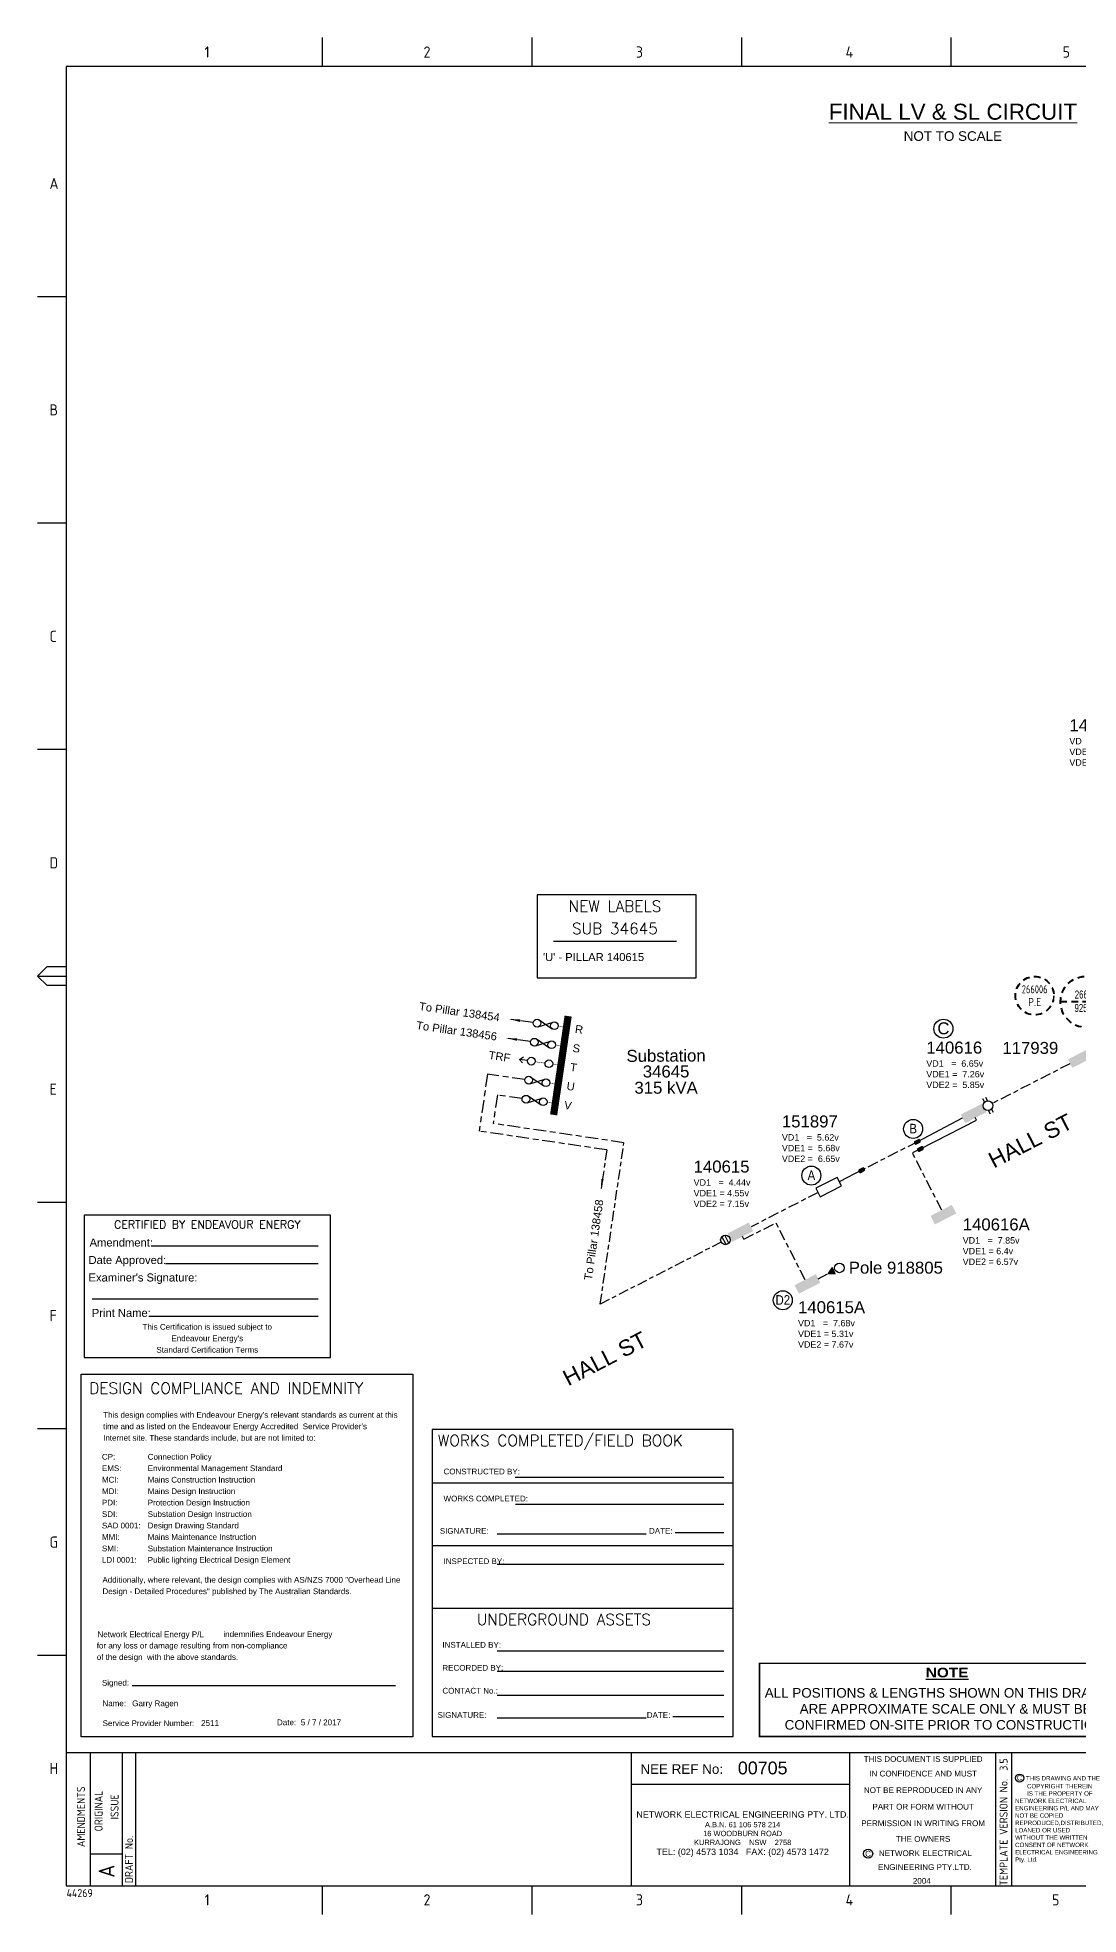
# Paper-space layout 'Sheet 2' of a CAD drawing. Header units: metres, sheet in millimetres. Extents: x -9 to 825, y -5 to 581.
# Drawn here: x -9 to 317, y -5 to 581 of the extents above; entities that cross this region are included whole.
import ezdxf
from ezdxf.enums import TextEntityAlignment as Align

# ---------------------------------------------------------------- set-up
doc = ezdxf.new("R2010")
doc.units = ezdxf.units.M
doc.linetypes.add('Cable Exist UG', pattern=[8.2, 4, -1.2, 1.8, -1.2])
doc.linetypes.add('Dash', pattern=[5, 3, -2])
doc.layers.get('0').update_dxf_attribs({"color": 6})
doc.layers.add('Cadastre Roads_SP_EXT', color=9, linetype='Continuous', lineweight=5)
for name, color, linetype in [('Equip_LV_EXT', 7, 'Continuous'), ('Equip_SP_LV_NEW', 2, 'Continuous'), ('Equip_SP_SL_EXT', 7, 'Continuous'), ('Mains_LV_EXT', 7, 'Continuous'), ('Mains_LV_New_R94', 2, 'Continuous'), ('Mains_LV_New_T84', 2, 'Continuous'), ('Notes', 7, 'Continuous'), ('SupportsOH_SP_TR_HV_LV_SL_EXT', 7, 'Continuous'), ('SupportsOH_SP_TR_HV_LV_SL_NEW', 2, 'Continuous'), ('SupportsUG_SP_LV_EXT', 7, 'Continuous'), ('SupportsUG_SP_LV_NEW', 2, 'Continuous'), ('SupportsUG_SP_LV_SL_EXT', 7, 'Continuous')]:
    doc.layers.add(name, color=color, linetype=linetype)
doc.styles.add('ARIAL', font='arial.ttf', dxfattribs={"height": 2})
doc.styles.add('arialb', font='')
doc.styles.add('Elec', font='romand__.ttf')
doc.styles.add('iecARIAL', font='arial.ttf', dxfattribs={"height": 2})
doc.styles.add('iecISOCP', font='isocp.shx')
doc.styles.add('IESYMBOL1', font='isocp.shx')
doc.styles.get("Standard").update_dxf_attribs({"font": 'arial.ttf'})
doc.styles.get('arialb').set_extended_font_data('Arial Black')
doc.linetypes.add('Cable New UG', pattern='A,7,-0.25,["x",Standard,S=2,R=0,X=0.2,Y=-0.8],-2.1', length=9.35)
doc.linetypes.add('Cable o', pattern='A,5.25,-0.1,["o",Standard,S=2,R=0,X=1.2,Y=-0.7],-4', length=9.35)

# ---------------------------------------------------------------- blocks, each defined once
blk = doc.blocks.new('EE_COPYRIGHT_A1')
at = {"layer": 'Notes'}
blk.add_circle((1.29, -0.82), 1.15, dxfattribs=at)
at = {"layer": 'Notes', "insert": (0, 0), "char_height": 1.25, "width": 24.1208, "attachment_point": 1, "style": 'ARIAL'}
blk.add_mtext('\\pt8.75; {\\H1.2x;C } THIS DRAWING AND THE\\P\\pi-8.75,l8.75;       COPYRIGHT THEREIN\\P       IS THE PROPERTY OF \\P\\pi0,l0,t1.25;NETWORK ELECTRICAL ENGINEERING P/L AND MAY NOT BE COPIED REPRODUCED,DISTRIBUTED, LOANED OR USED WITHOUT THE WRITTEN CONSENT OF NETWORK ELECTRICAL ENGINEERING Pty. Ltd.', dxfattribs=at)
blk = doc.blocks.new('A1_FRAME_TITLE')
at = {"layer": 'Notes', "linetype": 'Continuous'}
for p, q in [((89.14, 574.39), (89.14, 583.39)), ((154.65, 574.39), (154.65, 583.39)), ((220.16, 574.39), (220.16, 583.39)), ((285.67, 574.39), (285.67, 583.39)), ((9, 502.43), (0, 502.43)), ((8.99, 431.68), (0, 431.68)), ((8.99, 360.93), (0, 360.93)), ((0, 290.18), (3, 293.18)), ((0, 290.18), (9, 290.18)), ((3, 287.18), (0, 290.18)), ((3, 293.18), (8.99, 293.18)), ((8.99, 287.18), (3, 287.18)), ((9, 219.43), (0, 219.43)), ((9, 148.68), (0, 148.68)), ((9, 77.93), (0, 77.93)), ((89.14, -3.03), (89.14, 5.97)), ((154.65, -3.03), (154.65, 5.97)), ((220.16, -3.03), (220.16, 5.97)), ((285.67, -3.03), (285.67, 5.97))]:
    blk.add_line(p, q, dxfattribs=at)
at = {"layer": 'Notes', "color": 3, "linetype": 'Continuous'}
for p, q in [((9, 574.39), (9, 5.97)), ((16.59, 5.97), (16.59, 47.62)), ((26.59, 5.97), (26.59, 47.62)), ((30.74, 5.98), (30.74, 47.62)), ((299.54, 47.62), (299.54, 5.97)), ((304.54, 47.62), (304.54, 5.97)), ((16.59, 15.97), (26.59, 15.97))]:
    blk.add_line(p, q, dxfattribs=at)
at = {"layer": 'Notes', "color": 3, "linetype": 'Continuous', "flags": 128}
for points in [[(149.5, 574.39), (9, 574.39)], [(824.37, 574.39), (149.5, 574.39)], [(9, 47.62), (123.8, 47.62)], [(123.8, 47.62), (824.37, 47.62)], [(9, 5.97), (123.8, 5.97)], [(123.8, 5.97), (824.37, 5.97)]]:
    blk.add_lwpolyline(points, dxfattribs=at)
at = {"layer": 'Notes', "xscale": 1.1, "yscale": 1.1, "zscale": 1.1}
blk.add_blockref('EE_COPYRIGHT_A1', (305.65, 40.49), dxfattribs=at)
blk.add_attdef('DRAFT_NUM', (29.9, 23.29), '', height=2.5, rotation=90)
at = {"layer": 'Notes', "color": 7, "style": 'iecISOCP'}
for s, p in [('1', (52.24, 577.12)), ('2', (120.7, 577.12)), ('3', (187.09, 577.12)), ('4', (252.67, 577.12)), ('5', (320.5, 577.12)), ('A', (3.74, 536.06)), ('B', (3.74, 465.31)), ('C', (3.74, 394.56)), ('D', (3.74, 323.81)), ('E', (3.74, 253.06)), ('F', (3.74, 182.31)), ('G', (3.74, 111.56)), ('H', (3.74, 40.81)), ('1', (52.24, -0.22)), ('2', (120.7, -0.22)), ('3', (187.09, -0.2)), ('4', (252.67, -0.22)), ('5', (317.21, -0.22))]:
    blk.add_text(s, height=3.5, dxfattribs=at).set_placement(p)
for s, height, p in [('AMENDMENTS', 2.5, (14.84, 18.02)), ('ORIGINAL', 2.5, (20.34, 22.94)), ('ISSUE', 2.5, (25.34, 26.69)), ('DRAFT No.', 2.5, (29.84, 6.74)), ('A', 5, (24.09, 8.47))]:
    blk.add_text(s, height=height, rotation=90, dxfattribs=at).set_placement(p)
blk.add_text('TEMPLATE VERSION No.', height=2.5, rotation=90, dxfattribs=at).set_placement((302.04, 5.97), align=Align.MIDDLE_LEFT)
at = {"layer": 'Notes', "color": 7, "style": 'iecISOCP', "flags": 8}
blk.add_attdef('VERSION_NO', text='', height=2.5, rotation=90, dxfattribs=at).set_placement((302.04, 43.81), align=Align.MIDDLE_CENTER)
at = {"layer": 'Notes', "color": 7, "style": 'iecISOCP'}
for tag, p in [('CAP_NO', (513.19, 43.46)), ('IE_NUM', (513.05, 37.81)), ('REF_No_1', (335.24, 32.31)), ('REF_1', (362.52, 32.31)), ('GEN_WO', (441.71, 31.76)), ('HV_SWITCH', (513.46, 32.16)), ('REF_No_2', (335.24, 26.31)), ('REF_2', (362.52, 26.31)), ('OH_WO', (441.71, 25.81)), ('UBD_REF', (513.05, 25.83)), ('REF_No_3', (335.24, 20.31)), ('REF_3', (362.52, 20.31)), ('UG_WO', (441.71, 20.05)), ('GIS_MAP_No', (513.05, 20.04)), ('REF_No_4', (335.24, 14.31)), ('REF_4', (362.52, 14.31)), ('SUB_WO', (441.71, 13.81)), ('HV_OP_DIAG', (513.33, 14.2)), ('LGA', (512.95, 7.78))]:
    blk.add_attdef(tag, p, '', height=2.5, dxfattribs=at)
at = {"layer": 'Notes', "style": 'iecISOCP'}
for tag, p in [('T1', (684.37, 39.47)), ('T2', (684.37, 34.35)), ('T3', (684.37, 28.92)), ('T4', (684.37, 23.66)), ('T5', (684.37, 18.23)), ('T6', (684.37, 12.97))]:
    blk.add_attdef(tag, text='', height=3.5, dxfattribs=at).set_placement(p, align=Align.CENTER)
at = {"layer": 'Notes', "color": 7, "style": 'iecISOCP'}
for tag, p in [('scale', (567.76, 33.27)), ('DRAWN', (567.76, 24.93)), ('DATE', (567.76, 16.88)), ('CHD', (567.76, 8.37)), ('DESIGN', (605.62, 9.15))]:
    blk.add_attdef(tag, text='', height=2.5, dxfattribs=at).set_placement(p, align=Align.CENTER)
at = {"layer": 'Notes', "color": 4, "style": 'iecISOCP'}
blk.add_attdef('NUM', text='', height=7, dxfattribs=at).set_placement((792.37, 20.12), align=Align.MIDDLE_CENTER)
at = {"layer": 'Notes', "color": 1, "style": 'iecISOCP'}
blk.add_attdef('REV', text='', height=5, dxfattribs=at).set_placement((820.05, 17.1), align=Align.CENTER)
at = {"layer": 'Notes', "color": 7, "style": 'iecISOCP'}
for tag, p in [('NS', (790.71, 8.12)), ('SHTS', (805.41, 8.12))]:
    blk.add_attdef(tag, text='', height=2.5, dxfattribs=at).set_placement(p, align=Align.MIDDLE)
at = {"layer": 'Notes', "style": 'iecISOCP'}
blk.add_attdef('ExportID', (9.08, 2.39), '', height=2.5, dxfattribs=at)
at = {"layer": 'Notes', "style": 'iecISOCP', "flags": 1}
for tag, p in [('ProjectType', (14.17, -26.8)), ('ProjectNumber', (23.56, -26.82)), ('DrawingNumber', (35.51, -26.8)), ('ProjectDescription', (47.56, -26.83)), ('ExportDate', (60.28, -26.79)), ('ExportUserName', (69.15, -26.8)), ('DesignerCompanyName', (81.48, -26.79)), ('ExportAreaOfInterest', (97.1, -26.81)), ('GIS_SUCCESS', (112, -26.78)), ('CAD_SUCCESS', (121.79, -26.78)), ('DEPOTCODE', (132.11, -26.88)), ('ExportCategories', (140.08, -26.8)), ('Comments', (154.38, -26.88))]:
    blk.add_attdef(tag, p, '', height=1, dxfattribs=at)
blk = doc.blocks.new('NOTE_CERTIFIED-BY-IE')
at = {"color": 7, "linetype": 'Continuous', "lineweight": -3}
for p, q in [((21.25, 34.9), (73.15, 34.9)), ((25.46, 29.41), (73.15, 29.41)), ((2.51, 18.32), (73.15, 18.32)), ((20.45, 12.96), (73.15, 12.96))]:
    blk.add_line(p, q, dxfattribs=at)
blk.add_lwpolyline([(0, 0), (76.98, 0), (76.98, 44.52), (0, 44.52)], close=True)
at = {"color": 7, "lineweight": -3, "style": 'Elec'}
blk.add_text('CERTIFIED BY ENDEAVOUR ENERGY', height=2.52, dxfattribs=at).set_placement((38.51, 41.58), align=Align.MIDDLE_CENTER)
at = {"color": 7, "lineweight": -3}
for s, p in [('Amendment:', (1.7, 35.94)), ('Date Approved:', (1.37, 30.47)), ("Examiner's Signature:", (1.37, 25.01))]:
    blk.add_text(s, height=2.5, dxfattribs=at).set_placement(p, align=Align.MIDDLE_LEFT)
blk.add_text('Print Name:', height=2.5, dxfattribs=at).set_placement((2.4, 11.95), align=Align.BOTTOM_LEFT)
at = {"color": 7, "lineweight": -3, "insert": (38.49, 5.99), "char_height": 1.79, "attachment_point": 5, "line_spacing_factor": 1.2}
blk.add_mtext("This Certification is issued subject to \\PEndeavour Energy's \\PStandard Certification Terms", dxfattribs=at)
blk = doc.blocks.new('NOTE_WORKS-COMPLETED')
for p, q in [((89.67, 65.79), (-4.44, 65.79)), ((89.67, 46.21), (-4.44, 46.21)), ((89.44, 26.62), (-4.44, 26.62))]:
    blk.add_line(p, q)
at = {"color": 7, "linetype": 'Continuous', "lineweight": -3}
for p, q in [((21.53, 67.59), (86.7, 67.59)), ((21.64, 59.14), (86.7, 59.14)), ((15.87, 49.96), (62.4, 49.96)), ((71.48, 50.3), (86.7, 50.3)), ((15.87, 40.47), (86.7, 40.47)), ((15.87, 13.31), (86.7, 13.31)), ((15.87, 7.02), (86.7, 7.02)), ((15.87, -0.45), (86.7, -0.45)), ((15.87, -7.55), (62.4, -7.55)), ((70.78, -7.2), (86.7, -7.2))]:
    blk.add_line(p, q, dxfattribs=at)
blk.add_lwpolyline([(-4.44, -13.44), (89.67, -13.44), (89.67, 82.54), (-4.44, 82.54)], close=True)
at = {"color": 7, "lineweight": -3, "style": 'Elec'}
blk.add_text('WORKS COMPLETED/FIELD BOOK', height=3.5, dxfattribs=at).set_placement((-2.69, 79.04), align=Align.MIDDLE_LEFT)
at = {"color": 7, "lineweight": -3}
for s, p in [('CONSTRUCTED BY:', (-0.92, 69.38)), ('WORKS COMPLETED:', (-0.91, 60.93)), ('INSPECTED BY:', (-0.91, 41.35))]:
    blk.add_text(s, height=1.79, dxfattribs=at).set_placement(p, align=Align.MIDDLE_LEFT)
for s, p in [('SIGNATURE:', (5.57, 50.82)), ('DATE:', (67.02, 50.82)), ('SIGNATURE:', (4.87, -6.69)), ('DATE:', (66.32, -6.69))]:
    blk.add_text(s, height=1.79, dxfattribs=at).set_placement(p, align=Align.MIDDLE_CENTER)
at = {"color": 7, "lineweight": -3, "style": 'Elec'}
blk.add_text('UNDERGROUND ASSETS', height=3.5, dxfattribs=at).set_placement((9.48, 24.91), align=Align.TOP_LEFT)
at = {"color": 7, "lineweight": -3, "insert": (-1.27, 16.11), "char_height": 1.79, "attachment_point": 1, "line_spacing_factor": 1.2}
blk.add_mtext('INSTALLED BY:\\P\\PRECORDED BY:\\P\\PCONTACT No.:', dxfattribs=at)
blk = doc.blocks.new('UGOH_EXT')
blk.add_hatch(color=256).paths.add_polyline_path([(-0.75, 1.7), (0.75, 1.7), (0, 3)])
for p, q in [((0, 3), (-0.75, 1.7)), ((-0.75, 1.7), (0.75, 1.7)), ((0.75, 1.7), (0, 3))]:
    blk.add_line(p, q)
for tag, flags, p in [('CONSTRUCTED_VOLTAGE', 9, (1.5, 0)), ('ACTUAL_STATUS', 9, (1.5, -1.6)), ('OPERATING_VOLTAGE', 9, (1.5, -0.2)), ('ORIENTATION', 9, (1.5, -0.4)), ('STATE', 9, (1.5, -0.6)), ('OWNED_BY', 9, (1.5, -1)), ('OPERATED_BY', 9, (1.5, -1.2)), ('TYPE', 1, (1.5, -2)), ('USAGE', 9, (1.5, -0.8)), ('MAINTAINED_BY', 9, (1.5, -1.4)), ('NUMBER_OF_PHASES', 9, (1.5, -1.8))]:
    blk.add_attdef(tag, text='', height=0.2, dxfattribs=dict(flags=flags)).set_placement(p, align=Align.MIDDLE_LEFT)
blk = doc.blocks.new('NOTE_SUB-LABELS')
at = {"layer": 'Notes', "lineweight": 30}
blk.add_line((5.11, 11.44), (43.61, 11.44), dxfattribs=at)
at = {"layer": 'Notes'}
blk.add_lwpolyline([(0, 0), (49.75, 0), (49.75, 25.92), (0, 25.92)], close=True, dxfattribs=at)
at = {"layer": 'Notes', "insert": (24.36, 18.92), "char_height": 3.5, "attachment_point": 5, "line_spacing_factor": 1.2, "style": 'Elec'}
blk.add_mtext('NEW LABELS\\PSUB 34645', dxfattribs=at)
at = {"layer": 'Notes', "insert": (1.86, 6.51), "char_height": 2.5, "attachment_point": 4, "line_spacing_factor": 1.2}
blk.add_mtext("'U' - PILLAR 140615", dxfattribs=at)
blk = doc.blocks.new('LV_STJ_NEW')
blk.add_hatch(color=256).paths.add_polyline_path([(0.91, 0.13, 0.414214), (0.59, 0.45), (-0.59, 0.45, 0.414214), (-0.91, 0.13), (-0.91, -0.13, 0.414214), (-0.59, -0.45), (0.59, -0.45, 0.414214), (0.91, -0.13)])
blk.add_lwpolyline([(-0.91, 0.13), (-0.91, -0.13, 0.414214), (-0.59, -0.45), (0.59, -0.45, 0.414214), (0.91, -0.13), (0.91, 0.13, 0.414214), (0.59, 0.45), (-0.59, 0.45, 0.414214)], format="xyb", close=True)
for tag, flags, p in [('ORIENTATION', 9, (1.5, 0)), ('STATE', 9, (1.5, -0.8)), ('OWNED_BY', 9, (1.5, -1)), ('OPERATED_BY', 9, (1.5, -1.2)), ('OPERATING_VOLTAGE', 9, (1.5, -1.6)), ('CONSTRUCTED_VOLTAGE', 9, (1.5, -1.8)), ('TYPE', 9, (1.5, -2.2)), ('Z', 1, (1.5, -2.4)), ('USAGE', 9, (1.5, -0.2)), ('LEGEND', 9, (1.5, -0.4)), ('NOTES', 9, (1.5, -0.6)), ('MAINTAINED_BY', 9, (1.5, -1.4)), ('NUMBER_OF_PHASES', 9, (1.5, -2))]:
    blk.add_attdef(tag, text='', height=0.2, dxfattribs=dict(flags=flags)).set_placement(p, align=Align.MIDDLE_LEFT)
blk = doc.blocks.new('NOTE_DESIGN-COMPLIANCE')
blk.add_line((16, 16.01), (98.33, 16.01))
blk.add_lwpolyline([(0, 113.3), (103.74, 113.3), (103.74, 0), (0, 0)], close=True)
at = {"color": 7, "lineweight": -3, "style": 'Elec'}
blk.add_text('DESIGN COMPLIANCE AND INDEMNITY', height=3.5, dxfattribs=at).set_placement((2.6, 106.13), align=Align.BOTTOM_LEFT)
at = {"color": 7, "lineweight": -3}
for s, p in [('Signed:', (6.54, 17.75)), ('Name:', (6.71, 11.32)), ('Service Provider Number:', (6.76, 5.11)), ('Date: ', (61.29, 5.38))]:
    blk.add_text(s, height=1.79, dxfattribs=at).set_placement(p, align=Align.TOP_LEFT)
at = {"color": 7, "lineweight": -3, "char_height": 1.79, "line_spacing_factor": 1.2}
for s, insert, attachment_point in [("This design complies with Endeavour Energy's relevant standards as current at this \\Ptime and as listed on the Endeavour Energy Accredited  Service Provider's\\PInternet site. These standards include, but are not limited to:", (6.92, 92.16), 7), ('CP:^I^IConnection Policy\\PEMS:^I^IEnvironmental Management Standard\\PMCI:^I^IMains Construction Instruction\\PMDI:^I^IMains Design Instruction\\PPDI:^I^IProtection Design Instruction\\PSDI:^I^ISubstation Design Instruction\\PSAD 0001:^IDesign Drawing Standard\\PMMI:^I^IMains Maintenance Instruction\\PSMI:^I^ISubstation Maintenance Instruction\\PLDI 0001:^IPublic lighting Electrical Design Element ', (6.53, 88.36), 1), ('\\PAdditionally, where relevant, the design complies with AS/NZS 7000 "Overhead Line\\PDesign - Detailed Procedures" published by The Australian Standards.', (6.7, 53.5), 1), ('                                                         indemnifies Endeavour Energy \\Pfor any loss or damage resulting from non-compliance \\Pof the design  with the above standards.', (4.93, 32.94), 1)]:
    blk.add_mtext(s, dxfattribs=dict(at, insert=insert, attachment_point=attachment_point))
at = {"ltscale": 0.5}
for tag, p in [('COMPANYNAME', (5.15, 31.1)), ('NAME', (16, 9.52)), ('SPN', (37.54, 3.38)), ('DATE', (68.73, 3.59))]:
    blk.add_attdef(tag, p, '', height=1.8, dxfattribs=at)
blk = doc.blocks.new('SL_NUM_PE_EXIST')
blk.add_wipeout([(-0.24, 7.5), (-0.71, 7.47), (-1.17, 7.41), (-1.64, 7.32), (-2.09, 7.21), (-2.54, 7.06), (-2.98, 6.89), (-3.41, 6.69), (-3.82, 6.46), (-4.22, 6.21), (-4.6, 5.93), (-4.96, 5.63), (-5.31, 5.31), (-5.63, 4.96), (-5.93, 4.6), (-6.21, 4.22), (-6.46, 3.82), (-6.69, 3.41), (-6.89, 2.98), (-7.06, 2.54), (-7.21, 2.09), (-7.32, 1.64), (-7.41, 1.17), (-7.47, 0.71), (-7.5, 0.24), (-7.5, -0.24), (-7.47, -0.71), (-7.41, -1.17), (-7.32, -1.64), (-7.21, -2.09), (-7.06, -2.54), (-6.89, -2.98), (-6.69, -3.41), (-6.46, -3.82), (-6.21, -4.22), (-5.93, -4.6), (-5.63, -4.96), (-5.31, -5.31), (-4.96, -5.63), (-4.6, -5.93), (-4.22, -6.21), (-3.82, -6.46), (-3.41, -6.69), (-2.98, -6.89), (-2.54, -7.06), (-2.09, -7.21), (-1.64, -7.32), (-1.17, -7.41), (-0.71, -7.47), (-0.24, -7.5), (0.24, -7.5), (0.71, -7.47), (1.17, -7.41), (1.64, -7.32), (2.09, -7.21), (2.54, -7.06), (2.98, -6.89), (3.41, -6.69), (3.82, -6.46), (4.22, -6.21), (4.6, -5.93), (4.96, -5.63), (5.31, -5.31), (5.63, -4.96), (5.93, -4.6), (6.21, -4.22), (6.46, -3.82), (6.69, -3.41), (6.89, -2.98), (7.06, -2.54), (7.21, -2.09), (7.32, -1.64), (7.41, -1.17), (7.47, -0.71), (7.5, -0.24), (7.5, 0.24), (7.47, 0.71), (7.41, 1.17), (7.32, 1.64), (7.21, 2.09), (7.06, 2.54), (6.89, 2.98), (6.69, 3.41), (6.46, 3.82), (6.21, 4.22), (5.93, 4.6), (5.63, 4.96), (5.31, 5.31), (4.96, 5.63), (4.6, 5.93), (4.22, 6.21), (3.82, 6.46), (3.41, 6.69), (2.98, 6.89), (2.54, 7.06), (2.09, 7.21), (1.64, 7.32), (1.17, 7.41), (0.71, 7.47), (0.24, 7.5)])
at = {"linetype": 'Dash', "lineweight": 40, "ltscale": 0.7}
blk.add_circle((0, 0), 6, dxfattribs=at)
at = {"lineweight": 40, "style": 'IESYMBOL1'}
blk.add_text('P.E', height=2.5, dxfattribs=at).set_placement((0, -0.72), align=Align.TOP_CENTER)
at = {"lineweight": 40, "style": 'IESYMBOL1', "flags": 4}
blk.add_attdef('SL15', text='', height=2.5, dxfattribs=at).set_placement((0, 0), align=Align.BOTTOM_CENTER)
at = {"lineweight": 40, "flags": 1}
blk.add_attdef('Z', (0, 0), '', height=0.2, dxfattribs=at)
blk = doc.blocks.new('SLANTERN_NUM_EXT')
blk.add_wipeout([(-0.31, 10), (-0.94, 9.96), (-1.57, 9.88), (-2.18, 9.76), (-2.79, 9.61), (-3.39, 9.41), (-3.97, 9.18), (-4.54, 8.91), (-5.09, 8.61), (-5.62, 8.27), (-6.13, 7.91), (-6.62, 7.5), (-7.07, 7.07), (-7.5, 6.62), (-7.91, 6.13), (-8.27, 5.62), (-8.61, 5.09), (-8.91, 4.54), (-9.18, 3.97), (-9.41, 3.39), (-9.61, 2.79), (-9.76, 2.18), (-9.88, 1.57), (-9.96, 0.94), (-10, 0.31), (-10, -0.31), (-9.96, -0.94), (-9.88, -1.57), (-9.76, -2.18), (-9.61, -2.79), (-9.41, -3.39), (-9.18, -3.97), (-8.91, -4.54), (-8.61, -5.09), (-8.27, -5.62), (-7.91, -6.13), (-7.5, -6.62), (-7.07, -7.07), (-6.62, -7.5), (-6.13, -7.91), (-5.62, -8.27), (-5.09, -8.61), (-4.54, -8.91), (-3.97, -9.18), (-3.39, -9.41), (-2.79, -9.61), (-2.18, -9.76), (-1.57, -9.88), (-0.94, -9.96), (-0.31, -10), (0.31, -10), (0.94, -9.96), (1.57, -9.88), (2.18, -9.76), (2.79, -9.61), (3.39, -9.41), (3.97, -9.18), (4.54, -8.91), (5.09, -8.61), (5.62, -8.27), (6.13, -7.91), (6.62, -7.5), (7.07, -7.07), (7.5, -6.62), (7.91, -6.13), (8.27, -5.62), (8.61, -5.09), (8.91, -4.54), (9.18, -3.97), (9.41, -3.39), (9.61, -2.79), (9.76, -2.18), (9.88, -1.57), (9.96, -0.94), (10, -0.31), (10, 0.31), (9.96, 0.94), (9.88, 1.57), (9.76, 2.18), (9.61, 2.79), (9.41, 3.39), (9.18, 3.97), (8.91, 4.54), (8.61, 5.09), (8.27, 5.62), (7.91, 6.13), (7.5, 6.62), (7.07, 7.07), (6.62, 7.5), (6.13, 7.91), (5.62, 8.27), (5.09, 8.61), (4.54, 8.91), (3.97, 9.18), (3.39, 9.41), (2.79, 9.61), (2.18, 9.76), (1.57, 9.88), (0.94, 9.96), (0.31, 10)])
at = {"linetype": 'Dash', "lineweight": 40, "ltscale": 0.7}
blk.add_line((8, 0), (-8, 0), dxfattribs=at)
blk.add_circle((0, 0), 8, dxfattribs=at)
at = {"lineweight": 40, "width": 0.7}
for tag, p in [('SNUMBER', (0.51, 1.05)), ('CNUMBER', (0.44, -3.15))]:
    blk.add_attdef(tag, text='', height=2.5, dxfattribs=at).set_placement(p, align=Align.CENTER)
at = {"lineweight": 40, "flags": 1}
blk.add_attdef('Z', (0, 0), '', height=0.2, dxfattribs=at)

psp = doc.layouts.new('Sheet 2')

# ---------------------------------------------------------------- hatches: boundary and pattern name
at = {"layer": 'SupportsUG_SP_LV_SL_EXT'}
h = psp.add_hatch(color=256, dxfattribs=at)
h.dxf.hatch_style = 1
h.paths.add_polyline_path([(313.42, 261.82), (314.79, 259.15), (321.47, 262.57), (320.1, 265.24)])
h = psp.add_hatch(color=256, dxfattribs=at)
h.dxf.hatch_style = 1
h.paths.add_polyline_path([(279.92, 244.58), (281.29, 241.91), (287.97, 245.33), (286.6, 248)])
h = psp.add_hatch(color=256, dxfattribs=at)
h.dxf.hatch_style = 1
h.paths.add_polyline_path([(270.46, 212.92), (271.83, 210.25), (278.5, 213.67), (277.13, 216.34)])
h = psp.add_hatch(color=256, dxfattribs=at)
h.dxf.hatch_style = 1
h.paths.add_polyline_path([(206.97, 207.42), (208.34, 204.75), (215.01, 208.18), (213.64, 210.85)])
h = psp.add_hatch(color=256, dxfattribs=at)
h.dxf.hatch_style = 1
h.paths.add_polyline_path([(227.95, 191.27), (229.32, 188.61), (236, 192.03), (234.63, 194.7)])

# ---------------------------------------------------------------- linework, layer by layer
at = {"layer": 'Equip_LV_EXT'}
for p, q in [((147.79, 271.98), (152.51, 273.47)), ((148.11, 274.12), (152.2, 271.34)), ((146.92, 266.05), (151.64, 267.54)), ((147.23, 268.19), (151.32, 265.4)), ((144.5, 261.43), (141.93, 261.81)), ((145.17, 254.18), (149.89, 255.66)), ((145.49, 256.31), (149.58, 253.53)), ((144.3, 248.24), (149.02, 249.73)), ((144.61, 250.38), (148.71, 247.59)), ((286.76, 249.55), (287.35, 248.4)), ((287.65, 250), (288.24, 248.86)), ((290.11, 245.19), (289.53, 246.34)), ((289.22, 244.74), (288.63, 245.88)), ((206.54, 203.93), (205.25, 206.45)), ((206.54, 203.93), (205.25, 206.45)), ((207.43, 204.39), (206.14, 206.9))]:
    psp.add_line(p, q, dxfattribs=at)
at = {"layer": 'Equip_LV_EXT', "flags": 128}
for points, const_width in [([(157.16, 275.34), (152.62, 244.47)], 2.25), ([(154.06, 272.15), (156.63, 271.78)], 0.15), ([(153.19, 266.22), (155.76, 265.84)], 0.15), ([(146.87, 261.08), (149.94, 260.63)], 0.15), ([(152.31, 260.28), (154.89, 259.9)], 0.15), ([(151.44, 254.35), (154.01, 253.97)], 0.15), ([(150.57, 248.41), (153.14, 248.03)], 0.15)]:
    psp.add_lwpolyline(points, dxfattribs=dict(at, const_width=const_width))
psp.add_lwpolyline([(142.92, 260.69), (141.93, 261.81), (143.2, 262.6)], dxfattribs=at)
at = {"layer": 'Equip_LV_EXT'}
for centre, radius in [((147.43, 273.13), 1.2), ((152.87, 272.33), 1.2), ((146.56, 267.19), 1.2), ((152, 266.39), 1.2), ((145.69, 261.26), 1.2), ((151.13, 260.46), 1.2), ((144.81, 255.32), 1.2), ((150.25, 254.52), 1.2), ((143.94, 249.38), 1.2), ((149.38, 248.58), 1.2), ((288.44, 247.37), 1.5), ((206.34, 205.42), 1.5)]:
    psp.add_circle(centre, radius, dxfattribs=at)
at = {"layer": 'Mains_LV_EXT', "linetype": 'Cable Exist UG'}
for p, q in [((146.24, 273.3), (138.53, 274.44)), ((145.37, 267.37), (137.65, 268.5)), ((131.95, 257.21), (129.33, 239.4)), ((143.63, 255.5), (131.95, 257.21)), ((135.04, 250.69), (133.73, 241.79)), ((142.75, 249.56), (135.04, 250.69)), ((174.61, 235.78), (133.73, 241.79)), ((169.25, 233.53), (129.33, 239.4))]:
    psp.add_line(p, q, dxfattribs=at)
at = {"layer": 'Mains_LV_EXT', "linetype": 'Cable Exist UG', "ltscale": 0.85}
for p, q in [((314.06, 260.47), (289.77, 248.05)), ((266.35, 236.06), (248.92, 227.18)), ((267.3, 233.83), (264.83, 232.57)), ((273.96, 214.71), (264.83, 232.57)), ((235.28, 220.21), (214.35, 209.51)), ((212.12, 205.64), (211.7, 206.47)), ((212.12, 205.64), (222.14, 210.76)), ((231.27, 192.89), (222.14, 210.76)), ((235.29, 193.26), (238.43, 194.92))]:
    psp.add_line(p, q, dxfattribs=at)
at = {"layer": 'Mains_LV_EXT', "linetype": 'Cable Exist UG', "ltscale": 0.8}
psp.add_line((169.25, 233.53), (167.38, 220.79), dxfattribs=at)
psp.add_lwpolyline([(205.01, 204.73), (167.19, 185.35), (174.61, 235.78)], dxfattribs=at)
at = {"layer": 'Mains_LV_New_R94', "linetype": 'Cable o'}
for p, q in [((267.3, 233.83), (284.87, 242.81)), ((284.87, 242.81), (284.44, 243.65))]:
    psp.add_line(p, q, dxfattribs=at)
at = {"layer": 'Mains_LV_New_T84', "linetype": 'Cable New UG', "ltscale": 0.8}
for p, q in [((280.39, 243.41), (266.35, 236.06)), ((248.92, 227.18), (242.1, 223.69))]:
    psp.add_line(p, q, dxfattribs=at)
at = {"layer": 'Notes', "color": 3}
for p, q in [((176.82, 45.23), (176.82, 3.58)), ((245.12, 45.23), (245.12, 3.58))]:
    psp.add_line(p, q, dxfattribs=at)
at = {"layer": 'Notes', "flags": 128}
for points in [[(138.53, 274.44, 0, 0.75, 0), (142.11, 273.91, 0.75, 0.75, 0)], [(137.65, 268.5, 0, 0.75, 0), (141.24, 267.98, 0.75, 0.75, 0)], [(167.38, 220.79, 0, 0.75, 0), (167.9, 224.37, 0.75, 0.75, 0)]]:
    psp.add_lwpolyline(points, format="xyseb", dxfattribs=at)
at = {"layer": 'Notes', "const_width": 0.5}
psp.add_lwpolyline([(217, 50.24), (334.19, 50.24), (334.19, 73.12), (217, 73.12)], close=True, dxfattribs=at)
at = {"layer": 'Notes', "color": 3}
psp.add_lwpolyline([(176.82, 35.32), (245.12, 35.32)], dxfattribs=at)
for centre in [(274.49, 271.41), (265.03, 240.08), (233.2, 225.51), (224.27, 186.56)]:
    psp.add_circle(centre, 2.97, dxfattribs=at)
at = {"layer": 'Notes'}
psp.add_circle((250.95, 13.68), 1.42, dxfattribs=at)
at = {"layer": 'SupportsOH_SP_TR_HV_LV_SL_EXT'}
psp.add_circle((241.97, 196.67), 1.5, dxfattribs=at)
at = {"layer": 'SupportsUG_SP_LV_NEW'}
psp.add_lwpolyline([(235.96, 218.87), (242.64, 222.28), (241.27, 224.96), (234.6, 221.54)], close=True, dxfattribs=at)

# ---------------------------------------------------------------- block references
at = {"layer": 'Equip_SP_LV_NEW', "rotation": 26.99999999999999}
for p in [(266.35, 236.06), (267.3, 233.83), (248.92, 227.18)]:
    psp.add_blockref('LV_STJ_NEW', p, dxfattribs=at)
at = {"layer": 'Mains_LV_EXT', "xscale": 1.5, "yscale": 1.5, "zscale": 1.5, "rotation": 116.3820252572196}
psp.add_blockref('UGOH_EXT', (242.46, 196.92), dxfattribs=at)
at = {"layer": 'Notes'}
ref = psp.add_blockref('A1_FRAME_TITLE', (-8.74, -2.32), dxfattribs=at)
ref.add_attrib('ExportID', '44269', (0.34, 0.07), dxfattribs={"height": 2.5, "style": 'iecISOCP'})
ref.add_attrib('VERSION_NO', '3.5', dxfattribs={"color": 7, "height": 2.5, "rotation": 90, "style": 'iecISOCP'}).set_placement((293.29, 41.5), align=Align.MIDDLE_CENTER)
for name, p in [('NOTE_SUB-LABELS', (147.43, 287.26)), ('NOTE_CERTIFIED-BY-IE', (5.84, 168.66)), ('NOTE_WORKS-COMPLETED', (119.11, 63.67))]:
    psp.add_blockref(name, p, dxfattribs=at)
at = {"layer": 'Notes', "color": 0, "lineweight": -3}
psp.add_blockref('NOTE_DESIGN-COMPLIANCE', (4.86, 50.19), dxfattribs=at).add_auto_attribs({'DATE': '5 / 7 / 2017', 'SPN': '2511', 'NAME': 'Garry Ragen', 'COMPANYNAME': 'Network Electrical Energy P/L'})

# ---------------------------------------------------------------- texts
at = {"layer": 'Cadastre Roads_SP_EXT'}
for p in [(301.68, 236.38), (168.63, 168.33)]:
    psp.add_text('HALL ST', height=5, rotation=27.21585, dxfattribs=at).set_placement(p, align=Align.MIDDLE_CENTER)
at = {"layer": 'Equip_LV_EXT', "style": 'ARIAL'}
for s, p in [('R', (160.59, 271.19)), ('S', (159.72, 265.26)), ('T', (158.84, 259.32)), ('U', (157.97, 253.39)), ('V', (157.1, 247.45))]:
    psp.add_text(s, height=2.5, rotation=351.6346, dxfattribs=at).set_placement(p, align=Align.MIDDLE_CENTER)
psp.add_text('TRF', height=2.5, rotation=351.6346, dxfattribs=at).set_placement((139.06, 262.23), align=Align.MIDDLE_RIGHT)
at = {"layer": 'Notes', "lineweight": 0}
psp.add_text('%%UFINAL LV & SL CIRCUIT', height=5, dxfattribs=at).set_placement((277.45, 553.9), align=Align.BOTTOM_CENTER)
at = {"layer": 'Notes', "color": 7, "style": 'ARIAL'}
psp.add_text('NOT TO SCALE', height=3, dxfattribs=at).set_placement((277.45, 547.9), align=Align.BOTTOM_CENTER)
at = {"layer": 'Notes', "color": 7, "linetype": 'Continuous', "style": 'ARIAL'}
for s, rotation, p in [('To Pillar 138454', 351.79218, (135.76, 274.85)), ('To Pillar 138456', 351.79218, (134.88, 268.91)), ('To Pillar 138458', 81.79218, (166.97, 218.02))]:
    psp.add_text(s, height=2.5, rotation=rotation, dxfattribs=at).set_placement(p, align=Align.MIDDLE_RIGHT)
at = {"layer": 'Notes', "style": 'ARIAL'}
for height, p in [(3.75, (274.49, 271.52)), (1.8, (250.94, 13.63))]:
    psp.add_text('C', height=height, dxfattribs=at).set_placement(p, align=Align.MIDDLE)
at = {"layer": 'Notes', "color": 7, "linetype": 'Continuous', "style": 'ARIAL'}
psp.add_text('Substation', height=3.75, rotation=0.32716, dxfattribs=at).set_placement((187.78, 263.04), align=Align.MIDDLE)
for s, p in [('34645', (187.78, 258.04)), ('315 kVA', (187.78, 253.04))]:
    psp.add_text(s, height=3.75, dxfattribs=at).set_placement(p, align=Align.MIDDLE)
at = {"layer": 'Notes', "style": 'ARIAL', "width": 0.85}
for s, p in [('B', (265.03, 240.19)), ('A', (233.2, 225.62)), ('D2', (224.27, 186.67))]:
    psp.add_text(s, height=3, dxfattribs=at).set_placement(p, align=Align.MIDDLE)
at = {"layer": 'Notes', "color": 3, "style": 'ARIAL'}
for s, height, p in [('NEE REF No:', 3, (179.76, 38.58)), ('NEE REF No:', 3, (179.76, 38.58)), ('00705', 4, (210.22, 38.43))]:
    psp.add_text(s, height=height, dxfattribs=at).set_placement(p)
at = {"layer": 'Notes', "color": 2, "style": 'ARIAL'}
for s, p in [('THIS DOCUMENT IS SUPPLIED', (268.15, 43.23)), ('IN CONFIDENCE AND MUST', (268.15, 38.67)), ('NOT BE REPRODUCED IN ANY', (268.15, 33.5)), ('PERMISSION IN WRITING FROM', (268.15, 23.15)), ('PART OR FORM WITHOUT', (268.15, 28.32)), ('THE OWNERS', (268.15, 18.25)), ('2004', (267.74, 5.15))]:
    psp.add_text(s, height=1.8, dxfattribs=at).set_placement(p, align=Align.MIDDLE)
at = {"layer": 'Notes', "color": 7, "style": 'ARIAL'}
for s, p in [('NETWORK ELECTRICAL', (268.83, 13.79)), ('ENGINEERING PTY.LTD.', (268.71, 9.46))]:
    psp.add_text(s, height=1.8, dxfattribs=at).set_placement(p, align=Align.MIDDLE)
at = {"layer": 'Notes', "style": 'ARIAL'}
for s, insert, char_height, width, attachment_point in [('VD     =    5.47v\\PVDE1 = 11.94v\\PVDE2 =   3.71v', (313.87, 362.25), 2, 20, 1), ('VD1   =  6.65v\\PVDE1 =  7.26v\\PVDE2 =  5.85v', (269.14, 261.52), 2, 20, 1), ('VD1   =  5.62v\\PVDE1 =  5.68v\\PVDE2 =  6.65v', (223.99, 238.45), 2, 20, 1), ('VD1   =  4.44v\\PVDE1 = 4.55v\\PVDE2 = 7.15v', (196.39, 224.35), 2, 20, 1), ('VD1   =  7.85v\\PVDE1 = 6.4v\\PVDE2 = 6.57v', (280.52, 206.27), 2, 20, 1), ('VD1   =  7.68v\\PVDE1 = 5.31v\\PVDE2 = 7.67v', (229.03, 180.41), 2, 20, 1), ('\\pi1.6334;ALL POSITIONS & LENGTHS SHOWN ON THIS DRAWING \\P\\pi12.554;ARE APPROXIMATE SCALE ONLY & MUST BE \\P\\pi7.8504;CONFIRMED ON-SITE PRIOR TO CONSTRUCTION.', (217, 65.4), 3, 116.1762, 1), ('{\\fArial|b0|i0|c0|p34;\\C2;NETWORK ELECTRICAL ENGINEERING PTY. LTD.\\P\\H0.8333x;A.B.N. 61 106 578 214\\P16 WOODBURN ROAD\\PKURRAJONG    NSW    2758\\P\\H1.2x;TEL: (02) 4573 1034   FAX: (02) 4573 1472}', (211.72, 26.9), 2, 82.9164, 2)]:
    psp.add_mtext(s, dxfattribs=dict(at, insert=insert, char_height=char_height, width=width, attachment_point=attachment_point))
at = {"layer": 'Notes', "color": 3, "insert": (268.98, 71.73), "char_height": 3, "width": 40.9793, "attachment_point": 1, "style": 'arialb'}
psp.add_mtext('{\\LNOTE}', dxfattribs=at)
at = {"layer": 'SupportsOH_SP_TR_HV_LV_SL_NEW', "style": 'iecARIAL'}
psp.add_text('Pole 918805', height=3.75, dxfattribs=at).set_placement((244.91, 196.74), align=Align.MIDDLE_LEFT)
at = {"layer": 'SupportsUG_SP_LV_EXT', "style": 'iecARIAL'}
psp.add_text('117939', height=3.75, dxfattribs=at).set_placement((292.92, 265.39), align=Align.MIDDLE_LEFT)
at = {"layer": 'SupportsUG_SP_LV_NEW', "style": 'iecARIAL'}
for s, p in [('140617A', (313.87, 366.23)), ('140616', (269.14, 265.5)), ('151897', (223.99, 242.43)), ('140615', (196.39, 228.33)), ('140616A', (280.52, 210.25)), ('140615A', (229.03, 184.39))]:
    psp.add_text(s, height=3.75, dxfattribs=at).set_placement(p, align=Align.MIDDLE_LEFT)

# ---------------------------------------------------------------- next in the draw order: block references
at = {"layer": 'Equip_SP_SL_EXT'}
ref = psp.add_blockref('SL_NUM_PE_EXIST', (303.02, 281.72), dxfattribs=at)
ref.add_attrib('SL15', '266006', dxfattribs={"layer": '0', "lineweight": 40, "height": 2.5, "style": 'IESYMBOL1', "width": 0.85}).set_placement((303.02, 281.72), align=Align.BOTTOM_CENTER)

# ---------------------------------------------------------------- next in the draw order: block references
psp.add_blockref('SLANTERN_NUM_EXT', (319.12, 279.78), dxfattribs=at).add_auto_attribs({'SNUMBER': '266006', 'CNUMBER': '925845'})

doc.saveas('drawing.dxf')
